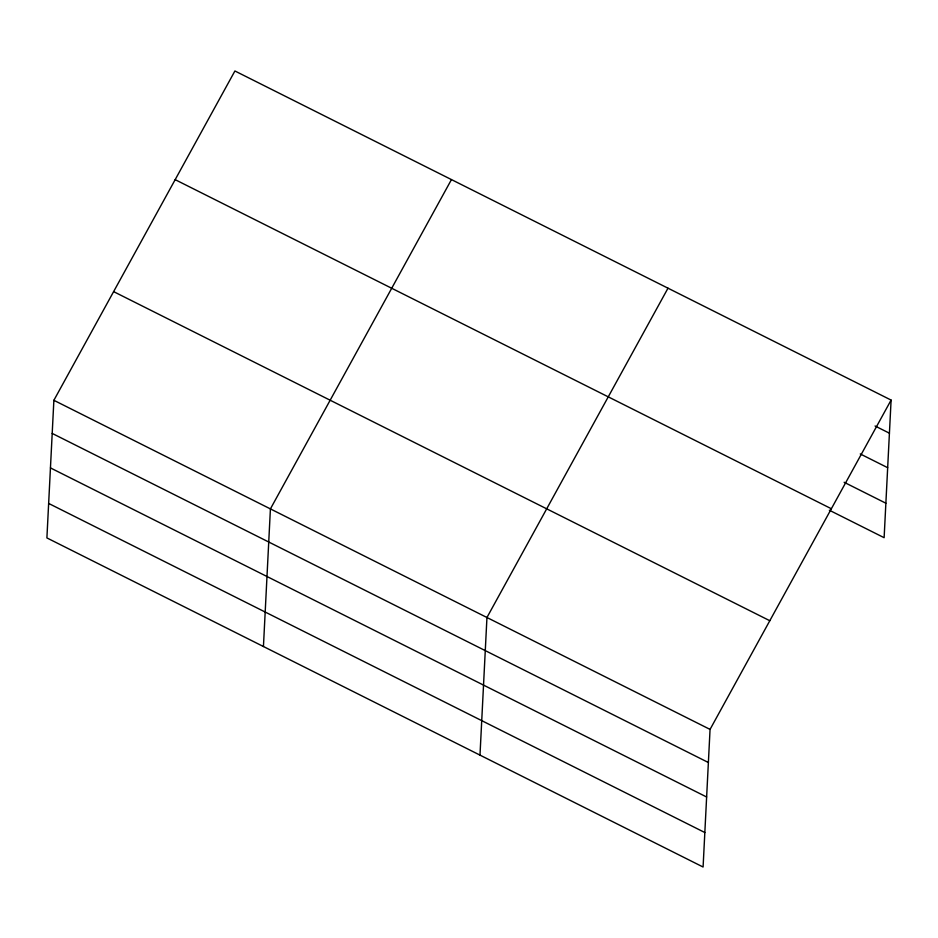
<?xml version="1.0" encoding="UTF-8"?>
<svg xmlns="http://www.w3.org/2000/svg" width="938" height="938" viewBox="0 0 938 938"><rect width="100%" height="100%" fill="white"/><g stroke="black" fill="none" stroke-linecap="round" stroke-linejoin="round"><path stroke-width="1.41" d="M53.876 400.303L46.9 537.92L703.09 867.017L710.054 729.401L891.1 400.08L234.91 70.983L53.876 400.303L710.054 729.401M263.437 646.528L270.414 508.9L451.459 179.58M479.986 755.125L486.951 617.497L667.997 288.189M891.1 400.08L884.124 537.697L829.333 510.213M875.072 426.004L889.423 433.192M860.275 453.945L887.676 467.687M844.13 482.273L885.871 503.214M175.172 179.662L831.361 508.748M113.615 291.624L769.805 620.721M52.2 433.415L708.378 762.512M50.453 467.91L706.631 796.995M48.647 503.436L704.837 832.534"/></g></svg>
